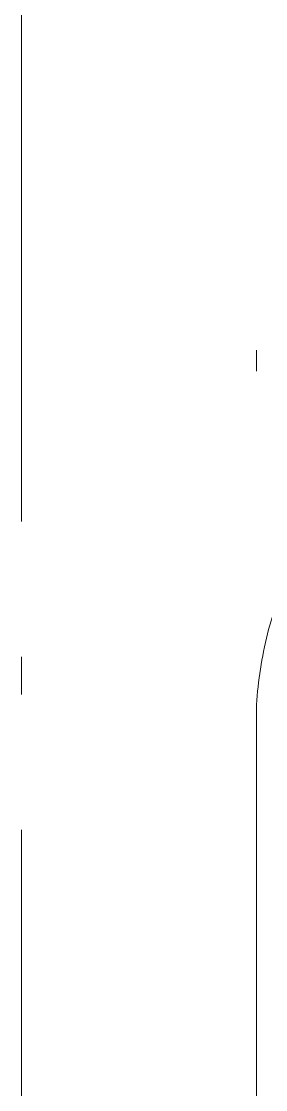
# Model space of a CAD drawing. Header units: metres. Extents: x -55 to 260, y -121 to 64.
# Drawn here: x 195.072 to 195.72, y 23.874 to 26.713 of the extents above; entities that cross this region are included whole.
import ezdxf

# ---------------------------------------------------------------- set-up
doc = ezdxf.new("R2010")
doc.units = ezdxf.units.M
doc.linetypes.add('01_Grid', pattern=[2.32, 1.6, -0.36, 0, -0.36])
for name, color, linetype, lineweight in [('0-1', 7, 'Continuous', 5), ('03EJES-1', 1, '01_Grid', 5), ('45ESTAC-1', 253, 'Continuous', 5), ('70LINEA-1', 254, 'Continuous', 5)]:
    doc.layers.add(name, color=color, linetype=linetype, lineweight=lineweight)

# ---------------------------------------------------------------- blocks, each defined once
blk = doc.blocks.new('Parking Lot - Handicap - Handicap-5934818-A1 _ A700')
at = {"layer": '70LINEA-1'}
for p, q in [((195.6967, 25.784), (195.6967, 25.8393)), ((195.6966, 20.34), (195.6967, 24.8968))]:
    blk.add_line(p, q, dxfattribs=at)
blk = doc.blocks.new('22011_AR_rvt-1-A1 _ A700')
at = {"layer": '70LINEA-1'}
blk.add_line((195.6967, 24.8968), (195.6967, 20.34), dxfattribs=at)
blk.add_open_spline([(196.708, 25.84), (196.6441, 25.8408), (196.5171, 25.8303), (196.2708, 25.7613), (195.9963, 25.5894), (195.8056, 25.3275), (195.7197, 25.0866), (195.7003, 24.9606), (195.6967, 24.8968)], degree=3, knots=[-1, -1, -1, -1, -0.875, -0.75, -0.5, -0.25, -0.125, 0, 0, 0, 0], dxfattribs=at)
at = {"layer": '45ESTAC-1'}
blk.add_blockref('Parking Lot - Handicap - Handicap-5934818-A1 _ A700', (0, 0), dxfattribs=at)
blk = doc.blocks.new('22011_AR_rvt-2-A1 _ A700')
at = {"layer": '70LINEA-1'}
blk.add_line((195.6967, 24.8968), (195.6967, 20.34), dxfattribs=at)
blk.add_open_spline([(196.708, 25.84), (196.6441, 25.8408), (196.5171, 25.8303), (196.2708, 25.7613), (195.9963, 25.5894), (195.8056, 25.3275), (195.7197, 25.0866), (195.7003, 24.9606), (195.6967, 24.8968)], degree=3, knots=[-1, -1, -1, -1, -0.875, -0.75, -0.5, -0.25, -0.125, 0, 0, 0, 0], dxfattribs=at)
at = {"layer": '45ESTAC-1'}
blk.add_blockref('Parking Lot - Handicap - Handicap-5934818-A1 _ A700', (0, 0), dxfattribs=at)

msp = doc.modelspace()

# ---------------------------------------------------------------- linework, layer by layer
at = {"layer": '03EJES-1'}
msp.add_line((195.072, -117.3961), (195.072, 60.3168), dxfattribs=at)

# ---------------------------------------------------------------- block references
at = {"layer": '0-1'}
for name in ['22011_AR_rvt-2-A1 _ A700', '22011_AR_rvt-1-A1 _ A700']:
    msp.add_blockref(name, (0, 0), dxfattribs=at)

doc.saveas('drawing.dxf')
